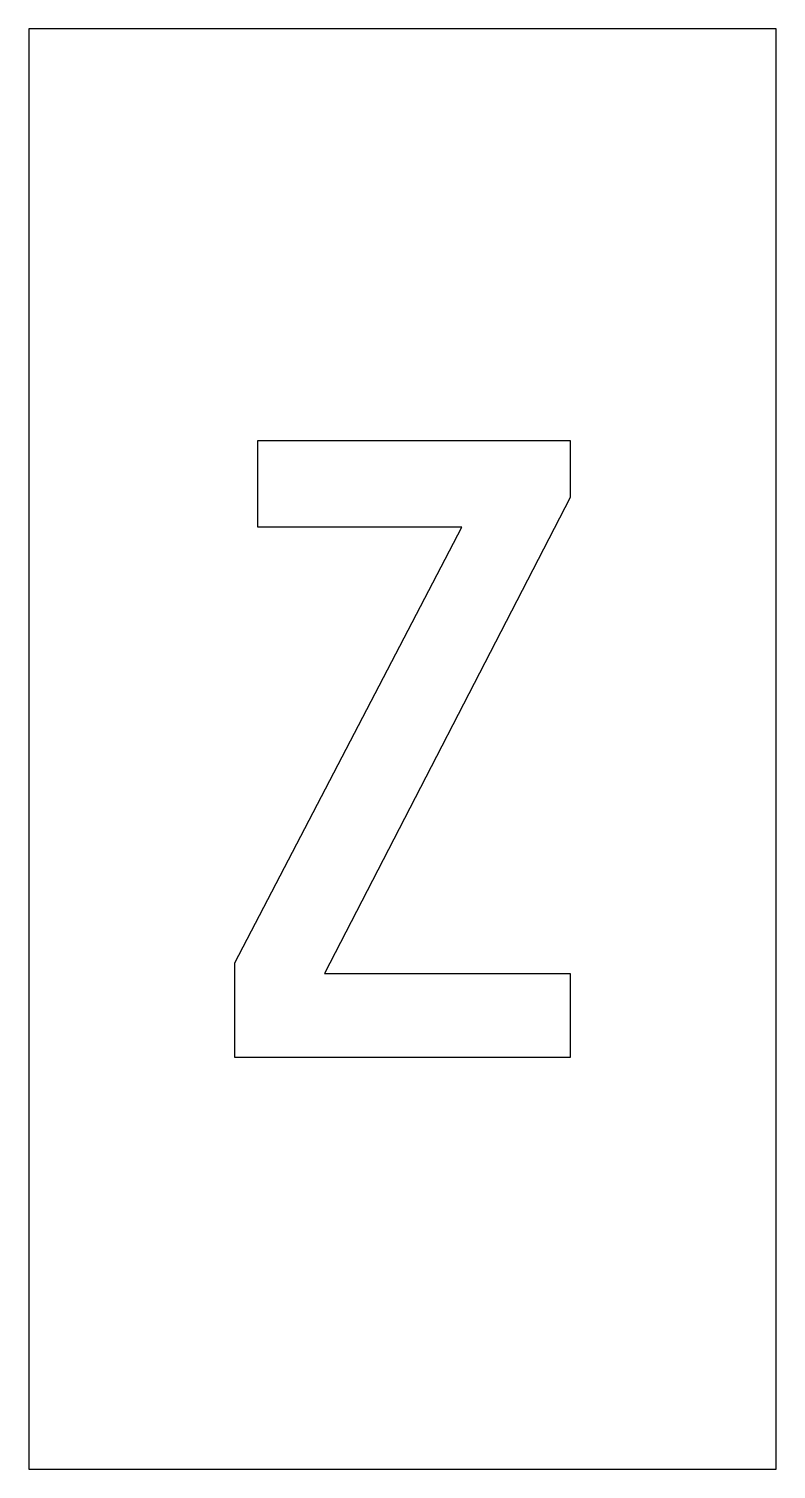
# Model space of a CAD drawing. Header units: inches. Extents: x 0 to 3.63, y 0 to 7.
import ezdxf

# ---------------------------------------------------------------- set-up
doc = ezdxf.new("R2010")
doc.units = ezdxf.units.IN
doc.header["$MEASUREMENT"] = 0
doc.layers.add('CUT', color=1, linetype='Continuous')

msp = doc.modelspace()

# ---------------------------------------------------------------- linework, layer by layer
at = {"layer": 'CUT'}
for points in [[(0, 0), (3.6304, 0), (3.6304, 7), (0, 7)], [(1, 2), (1, 2.4602), (2.1028, 4.5787), (1.1126, 4.5787), (1.1126, 5), (2.6304, 5), (2.6304, 4.7221), (1.4358, 2.4094), (2.6304, 2.4094), (2.6304, 2)]]:
    msp.add_lwpolyline(points, close=True, dxfattribs=at)

doc.saveas('drawing.dxf')
